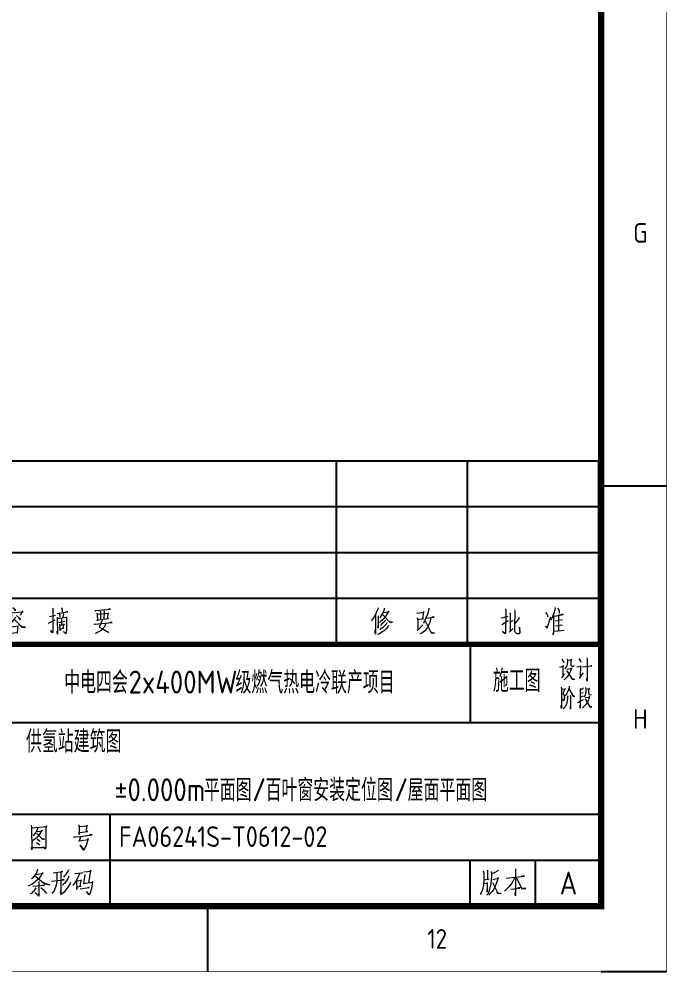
# Model space of a CAD drawing. Extents: x 170390 to 475615, y -37034 to 38097.
# Drawn here: x 365860 to 375755, y -30937 to -16375 of the extents above; entities that cross this region are included whole.
import ezdxf
from ezdxf.enums import TextEntityAlignment as Align

# ---------------------------------------------------------------- set-up
doc = ezdxf.new("R2010")
doc.units = 0
doc.header["$LTSCALE"] = 1000
doc.header["$MEASUREMENT"] = 0
doc.layers.get('0').update_dxf_attribs({"color": 8})
doc.layers.add('PUB_TEXT', color=8, linetype='Continuous')
doc.layers.add('Version', color=8, linetype='Continuous')
doc.styles.get("Standard").update_dxf_attribs({"font": 'GBENOR', "bigfont": 'GBCBIG'})

# ---------------------------------------------------------------- blocks, each defined once
blk = doc.blocks.new('GEDI_WK_A1')
at = {"color": 3}
for p, q in [((831, 74.25), (841, 74.25)), ((770.92, 0), (770.92, 10)), ((831, 0), (841, 0))]:
    blk.add_line(p, q, dxfattribs=at)
for points, const_width in [([(0, 0), (841, 0), (841, 594), (0, 594)], 0.1), ([(25, 10), (831, 10), (831, 584), (25, 584)], 1)]:
    blk.add_lwpolyline(points, close=True, dxfattribs=dict(at, const_width=const_width))
for s, p in [('G', (837, 111.38)), ('H', (837, 37.12))]:
    blk.add_text(s, height=3, dxfattribs=at).set_placement(p, align=Align.CENTER)
blk.add_text('12', height=3, dxfattribs=at).set_placement((805.96, 5), align=Align.MIDDLE)
blk = doc.blocks.new('GEDI_Version_2012')
at = {"layer": 'Version', "color": 2}
for p, q in [((-180, 0), (-180, 28)), ((0, 28), (-180, 28)), ((-165, 0), (-165, 28)), ((-145, 0), (-145, 28)), ((-40, 0), (-40, 28)), ((-20, 0), (-20, 28)), ((0, 21), (-180, 21)), ((0, 14), (-180, 14)), ((0, 7), (-180, 7)), ((0, 0), (-180, 0))]:
    blk.add_line(p, q, dxfattribs=at)
at = {"layer": 'Version', "color": 7}
blk.add_line((0, 28), (0, 0), dxfattribs=at)
at = {"layer": 'Version', "color": 7, "lineweight": 0}
for points in [[(-177.01, 5.36), (-176.93, 5.09), (-176.93, 4.31), (-176.93, 3.72), (-176.99, 3.19), (-177.07, 2.8), (-177.18, 2.34), (-177.35, 2.01), (-177.51, 1.75)], [(-175.82, 5.29), (-175.76, 4.97), (-175.76, 4.54), (-175.82, 3.98), (-175.87, 3.45), (-175.96, 3), (-176.04, 2.57), (-176.15, 2.21), (-176.29, 1.88), (-176.46, 1.65)], [(-176.43, 5.56), (-176.38, 5.36), (-176.38, 4.11)], [(-175.57, 4.05), (-174.68, 4.28), (-174.73, 4.37), (-174.87, 3.95), (-175.04, 3.42), (-175.2, 3.03), (-175.4, 2.6), (-175.68, 2.21), (-175.96, 1.91), (-176.18, 1.68)], [(-174.76, 5.49), (-174.81, 5.39), (-175.34, 5.06), (-175.7, 4.9)], [(-170.58, 4.21), (-167.83, 4.51), (-167.94, 4.57), (-168.3, 4.47)], [(-169.19, 5.62), (-169.16, 2.93), (-169.16, 1.49), (-169.22, 1.68), (-169.16, 2.11)], [(-159.11, 5.16), (-159.05, 4.83), (-159.03, 4.12), (-159, 3.36), (-159, 3.26), (-159, 2.74), (-159, 2.05), (-159, 2.27), (-157.91, 2.48), (-157.69, 2.24), (-157.63, 2.54), (-157.63, 2.93), (-157.61, 3.69), (-157.58, 4.47), (-157.58, 5.13), (-157.55, 5.04), (-159.03, 4.8)], [(-153.18, 4.57), (-151.53, 4.77)], [(-152.73, 5.46), (-152.67, 5.26), (-152.67, 2.81)], [(-151.95, 5.66), (-151.89, 5.46), (-151.97, 2.9)], [(-151.31, 5.2), (-151.22, 4.83), (-151.22, 4.12), (-151.25, 3.33), (-151.31, 2.84), (-151.45, 2.31), (-151.61, 1.98), (-151.92, 1.49)], [(-151.22, 4.8), (-150.39, 4.97), (-150.47, 5.07), (-150.47, 4.05), (-150.47, 3.98), (-150.45, 2.51), (-150.47, 1.95), (-150.5, 1.62), (-150.53, 1.53), (-150.95, 1.95), (-150.55, 1.65)], [(-109.62, 5.62), (-109.64, 5.42), (-109.89, 4.9), (-109.89, 4.83), (-110.12, 4.44), (-110.31, 4.11), (-110.51, 3.85), (-110.67, 3.62)], [(-110.01, 4.51), (-110.01, 1.62), (-110.06, 1.88), (-110.01, 2.38)], [(-109.59, 4.4), (-109.59, 2.5), (-109.62, 2.74), (-109.59, 2.9)], [(-108.86, 4.94), (-108.75, 4.9), (-107.91, 5.03), (-107.97, 5.09), (-108.25, 4.64), (-108.5, 4.24), (-108.72, 3.98), (-108.97, 3.75), (-109.22, 3.52), (-109.39, 3.39)], [(-108.62, 5.56), (-108.81, 5.06), (-108.97, 4.67), (-109.17, 4.37), (-109.2, 4.31), (-109.33, 4.08)], [(-108.97, 4.61), (-108.86, 4.57), (-107.78, 3.39), (-107.41, 3.42), (-107.78, 3.42), (-107.91, 3.55)], [(-103.69, 4.8), (-102.57, 4.97), (-102.68, 5.06), (-102.83, 3.92), (-102.68, 3.92), (-103.52, 3.78), (-103.57, 4.08), (-103.52, 3.72), (-103.54, 2.24)], [(-101.85, 5.56), (-101.91, 5.16), (-102.07, 4.64), (-102.29, 4.08), (-102.46, 3.72), (-102.57, 3.45), (-102.68, 3.23)], [(-96.96, 4.66), (-96.88, 4.23), (-96.8, 1.91), (-96.8, 1.58), (-96.85, 1.77), (-96.83, 2.2)], [(-96.85, 4.17), (-95.79, 4.33), (-95.74, 4.33), (-94.65, 4.47), (-94.73, 4.56), (-94.76, 4.5), (-94.76, 3.81), (-94.76, 3.22), (-94.79, 3.15), (-94.79, 2.6), (-94.79, 2.53), (-94.84, 2.17), (-94.87, 1.87), (-94.9, 1.61), (-95.52, 2.27), (-94.93, 1.71), (-94.87, 2.03)], [(-95.79, 5.54), (-95.82, 4.89), (-95.88, 4.33), (-95.88, 4.26), (-95.96, 3.87), (-96.07, 3.48), (-96.18, 3.12), (-96.27, 2.92), (-96.41, 2.72), (-96.49, 2.56), (-96.6, 2.46)], [(-90.3, 5.06), (-90.27, 4.8), (-90.3, 4.64), (-90.35, 4.4), (-90.41, 4.24), (-90.41, 4.37), (-90.3, 4.61)], [(-89.62, 4.51), (-89.65, 4.34), (-90.04, 3.81), (-90.33, 3.52)], [(-90.27, 4.77), (-87.87, 5), (-87.95, 5.06), (-88.34, 4.44)], [(-89.43, 5.65), (-89.12, 5.32), (-89.07, 5.13), (-89.21, 5.42)], [(-88.9, 4.4), (-88.43, 4.02), (-88.29, 3.75), (-88.51, 4.08)], [(-83.85, 4.28), (-82.93, 4.47)], [(-83.4, 5.59), (-83.27, 5.39), (-83.32, 5.46), (-83.32, 1.85), (-83.38, 1.75), (-83.71, 2.14), (-83.38, 1.79)], [(-82.7, 4.7), (-81.07, 4.97), (-81.18, 5), (-81.39, 4.94)], [(-82.4, 4.73), (-82.26, 4.4), (-82.26, 4.18)], [(-82.07, 5.59), (-81.9, 5.32), (-81.9, 5.23), (-81.9, 5)], [(-81.76, 4.83), (-81.7, 4.67), (-81.84, 4.08)], [(-76.94, 5.2), (-76.86, 5.13), (-76.77, 5.2), (-74.52, 5.39), (-74.63, 5.42), (-74.91, 5.36)], [(-76.64, 4.77), (-76.58, 4.54), (-76.52, 3.59), (-76.58, 3.78), (-74.85, 3.95), (-74.96, 3.95), (-74.88, 4.83), (-74.85, 4.73), (-76.55, 4.57)], [(-76.13, 5.13), (-76.05, 5), (-76.05, 3.81)], [(-75.55, 5.16), (-75.49, 5.03), (-75.57, 3.88)], [(-33.67, 5.6), (-33.7, 5.39), (-33.95, 4.87), (-33.95, 4.8), (-34.17, 4.41), (-34.37, 4.08), (-34.56, 3.82), (-34.73, 3.59)], [(-34.06, 4.48), (-34.06, 1.59), (-34.12, 1.86), (-34.06, 2.35)], [(-33.64, 4.38), (-33.64, 2.48), (-33.67, 2.71), (-33.64, 2.87)], [(-32.92, 4.91), (-32.81, 4.87), (-31.97, 5.01), (-32.03, 5.07), (-32.31, 4.61), (-32.56, 4.21), (-32.78, 3.95), (-33.04, 3.73), (-33.28, 3.49), (-33.45, 3.36)], [(-32.67, 5.53), (-32.86, 5.04), (-33.04, 4.64), (-33.23, 4.35), (-33.25, 4.28), (-33.39, 4.06)], [(-33.04, 4.58), (-32.92, 4.54), (-31.83, 3.36), (-31.47, 3.4), (-31.83, 3.4), (-31.97, 3.52)], [(-27.76, 4.77), (-26.64, 4.94), (-26.75, 5.04), (-26.89, 3.89), (-26.75, 3.89), (-27.59, 3.76), (-27.65, 4.06), (-27.59, 3.69), (-27.62, 2.21)], [(-25.92, 5.53), (-25.97, 5.13), (-26.14, 4.61), (-26.37, 4.06), (-26.53, 3.69), (-26.64, 3.43), (-26.75, 3.2)], [(-14.2, 5.43), (-14.17, 5.16), (-14.23, 1.75), (-14.26, 1.62), (-14.65, 1.98), (-14.26, 1.68)], [(-13.54, 4.87), (-13.48, 4.71), (-13.51, 1.98), (-13.62, 1.89), (-13.06, 2.41)], [(-12.84, 5.26), (-12.78, 5.07), (-12.84, 2.64), (-12.81, 2.34), (-12.81, 2.15), (-12.78, 1.98), (-12.73, 1.85), (-12.65, 1.75), (-12.59, 1.72), (-12.48, 1.68), (-12.36, 1.68), (-12.09, 1.68), (-12, 1.75), (-11.97, 1.78), (-12.06, 2.64), (-12, 1.75), (-12.06, 1.72)], [(-8.08, 4.87), (-7.85, 4.57), (-7.72, 4.21)], [(-6.6, 5.62), (-6.6, 5.46), (-6.83, 4.77), (-7.04, 4.24), (-7.3, 3.72)], [(-6.88, 4.45), (-6.85, 2.21), (-6.88, 1.78), (-6.91, 1.46), (-6.91, 1.75)], [(-6.71, 4.34), (-5.38, 4.57), (-5.43, 4.6), (-5.68, 4.54), (-6.1, 4.45), (-6.1, 2.08)], [(-6.21, 5.59), (-5.99, 5.07), (-5.99, 4.93), (-5.96, 4.77)], [(-176.93, 3.42), (-176.35, 3.49), (-176.41, 3.59), (-176.41, 2.11), (-176.43, 2.31), (-176.43, 2.57)], [(-176.91, 4.02), (-176.1, 4.14)], [(-175.6, 3.62), (-174.81, 1.95), (-174.29, 1.91), (-174.79, 1.98), (-174.92, 2.17)], [(-169.3, 4.31), (-169.61, 3.72), (-169.89, 3.23), (-170.19, 2.86), (-170.56, 2.5), (-170.87, 2.24)], [(-169.06, 4.28), (-168.22, 2.6), (-167.6, 2.64), (-168.19, 2.67), (-168.35, 2.86)], [(-159, 3.62), (-157.91, 3.82), (-158.03, 3.85), (-158.27, 3.72)], [(-153.26, 2.7), (-151.53, 2.96), (-151.61, 3), (-151.73, 2.9)], [(-152.65, 4.02), (-152.15, 4.12)], [(-152.62, 3.46), (-152.17, 3.55)], [(-151.25, 3.13), (-151.2, 3.13), (-150.75, 3.23)], [(-151.2, 3.98), (-150.72, 4.09)], [(-108.02, 2.93), (-108.11, 2.7), (-108.41, 2.38), (-108.7, 2.11), (-108.97, 1.95), (-109.25, 1.75), (-109.51, 1.62), (-109.7, 1.55)], [(-108.28, 3.33), (-108.33, 3.19), (-108.36, 3.13), (-108.67, 2.8), (-108.72, 2.77), (-108.89, 2.6), (-109.12, 2.44), (-109.33, 2.27)], [(-108.5, 3.72), (-108.53, 3.62), (-108.56, 3.59), (-108.83, 3.33), (-109.06, 3.1), (-109.25, 2.93)], [(-103.63, 2.11), (-102.77, 3)], [(-101.6, 4.08), (-101.6, 3.88), (-101.71, 3.36), (-101.82, 3.07), (-101.93, 2.8), (-102.07, 2.57), (-102.23, 2.34), (-102.43, 2.11), (-102.65, 1.95), (-102.88, 1.79), (-103.04, 1.72), (-103.21, 1.65)], [(-102.43, 3.59), (-102.35, 3.55), (-101.49, 1.79), (-100.96, 1.75), (-101.46, 1.85), (-101.6, 2.05)], [(-102.29, 4.02), (-101.04, 4.21), (-101.18, 4.24), (-101.4, 4.18)], [(-95.94, 3.71), (-95.63, 3.45), (-95.38, 3.19), (-95.29, 2.98), (-95.35, 3.12)], [(-89.1, 4.18), (-89.15, 3.98), (-89.26, 3.85), (-89.6, 3.42), (-89.93, 3.07), (-90.27, 2.74), (-90.6, 2.47), (-90.8, 2.34)], [(-89.23, 3.88), (-88.81, 3.42), (-88.37, 2.93), (-88.04, 2.6), (-87.54, 2.64), (-88.07, 2.67), (-88.29, 2.86)], [(-84.01, 3.23), (-82.99, 3.78)], [(-82.7, 4.14), (-82.65, 1.58), (-82.7, 1.79), (-82.68, 2.05)], [(-82.68, 3.95), (-81.18, 4.14), (-81.26, 4.24), (-81.28, 3.92), (-81.28, 2.24), (-81.31, 1.79), (-81.34, 1.62), (-81.7, 1.98), (-81.34, 1.72)], [(-82.46, 3.36), (-81.51, 3.55)], [(-82.31, 3.07), (-82.23, 2.14), (-82.26, 2.38), (-81.68, 2.47), (-81.78, 2.47), (-81.68, 3.13), (-81.62, 3), (-82.26, 2.9)], [(-82.04, 3.98), (-82.01, 3.81), (-82.04, 3)], [(-77.08, 3.16), (-76.97, 3.1), (-76.88, 3.1), (-74.29, 3.36), (-74.44, 3.39), (-74.65, 3.33)], [(-75.27, 3.23), (-75.38, 2.86), (-75.52, 2.64), (-75.69, 2.41), (-75.88, 2.21), (-76.16, 1.98), (-76.46, 1.85), (-76.66, 1.72), (-76.86, 1.68)], [(-75.8, 3.78), (-75.8, 3.69), (-76.27, 2.64), (-76.07, 2.53), (-75.55, 2.27), (-75.13, 2.05), (-74.94, 1.91), (-74.83, 1.79)], [(-32.33, 3.3), (-32.39, 3.16), (-32.42, 3.1), (-32.73, 2.78), (-32.78, 2.74), (-32.95, 2.57), (-33.17, 2.41), (-33.39, 2.24)], [(-32.56, 3.69), (-32.59, 3.59), (-32.62, 3.56), (-32.89, 3.3), (-33.12, 3.07), (-33.31, 2.9)], [(-27.7, 2.08), (-26.84, 2.97)], [(-25.66, 4.06), (-25.66, 3.85), (-25.77, 3.33), (-25.89, 3.04), (-26, 2.78), (-26.14, 2.54), (-26.31, 2.31), (-26.5, 2.08), (-26.72, 1.92), (-26.95, 1.76), (-27.11, 1.69), (-27.28, 1.62)], [(-26.5, 3.56), (-26.42, 3.52), (-25.56, 1.76), (-25.03, 1.72), (-25.53, 1.82), (-25.66, 2.02)], [(-26.37, 3.99), (-25.11, 4.18), (-25.25, 4.21), (-25.47, 4.15)], [(-14.82, 4.08), (-14.77, 4.08), (-13.79, 4.31)], [(-14.79, 3.03), (-13.79, 3.65)], [(-13.06, 3.59), (-13.48, 3.43)], [(-12.12, 4.12), (-12.2, 3.88), (-12.81, 3.17)], [(-8.14, 2.74), (-8.11, 2.77), (-7.85, 2.47), (-7.3, 4.24)], [(-6.6, 3.62), (-5.52, 3.79)], [(-6.57, 2.84), (-5.49, 3)], [(-169.92, 2.53), (-168.52, 2.7), (-168.64, 2.77), (-168.88, 2.67)], [(-152.62, 2.51), (-152.65, 2.34), (-152.87, 2.01), (-153.07, 1.79), (-153.26, 1.62)], [(-152.17, 2.6), (-151.87, 2.21), (-151.87, 2.05), (-151.97, 2.34)], [(-89.88, 2.83), (-89.82, 2.64), (-89.77, 1.72), (-89.74, 1.49), (-89.85, 1.72), (-88.68, 1.82), (-88.76, 1.82), (-88.65, 2.86), (-88.57, 2.8), (-89.79, 2.64)], [(-32.09, 2.9), (-32.17, 2.67), (-32.47, 2.35), (-32.75, 2.08), (-33.04, 1.92), (-33.31, 1.72), (-33.56, 1.59), (-33.75, 1.53)], [(-6.65, 2.01), (-5.23, 2.18)]]:
    blk.add_lwpolyline(points, dxfattribs=at)

msp = doc.modelspace()

# ---------------------------------------------------------------- linework, layer by layer
at = {"color": 2}
for p, q in [((372750.1, -25931.7), (372750.1, -27131.7)), ((374750.1, -27131.7), (356750.1, -27131.7)), ((374750.1, -28531.7), (357750.1, -28531.7)), ((367250.1, -29931.7), (367250.1, -28531.7)), ((374750.1, -29231.7), (356750.1, -29231.7)), ((372750.1, -29931.7), (372750.1, -29231.7)), ((373750.1, -29931.7), (373750.1, -29231.7))]:
    msp.add_line(p, q, dxfattribs=at)
at = {"color": 7}
for p, q in [((374750.1, -25931.7), (374750.1, -29931.7)), ((374750.1, -29931.7), (356750.1, -29931.7))]:
    msp.add_line(p, q, dxfattribs=at)
at = {"color": 2, "const_width": 80}
msp.add_lwpolyline([(356750.1, -25931.7), (374750.1, -25931.7)], dxfattribs=at)
at = {"color": 7, "lineweight": 0}
for points in [[(374149.7, -26156.1), (374175.6, -26196.1), (374180.3, -26213.4)], [(374233.6, -26150.6), (374236, -26176.5), (374236, -26204.7), (374231.3, -26230.6), (374225, -26256.5), (374216.4, -26273.7), (374207.8, -26287.9), (374197.6, -26302.8)], [(374238.3, -26173.4), (374296.4, -26167.9), (374291.7, -26159.2), (374285.4, -26182), (374285.4, -26202.4), (374285.4, -26219.6), (374285.4, -26239.2), (374287.8, -26247.9), (374291.7, -26256.5), (374300.3, -26259.6), (374311.3, -26262.8), (374326.2, -26262.8), (374334.8, -26259.6), (374341.1, -26254.1)], [(374410.1, -26145.1), (374427.3, -26173.4), (374436, -26187.5), (374439.9, -26204.7)], [(374532.4, -26136.5), (374534.8, -26156.1), (374534.8, -26491.7), (374532.4, -26469), (374534.8, -26440)], [(374117.6, -26276.9), (374175.6, -26265.1), (374167, -26254.1), (374164.6, -26276.9), (374163.1, -26429), (374152.1, -26440), (374197.6, -26380.4)], [(374225, -26311.4), (374308.9, -26296.5), (374302.7, -26287.9), (374294, -26311.4), (374283, -26339.6), (374272.9, -26363.1), (374261.9, -26382.7), (374244.6, -26408.6), (374225, -26431.4), (374206.2, -26451.8), (374190.5, -26465.9), (374178, -26474.5)], [(374223.4, -26337.3), (374227.4, -26337.3), (374306.6, -26463.5), (374348.1, -26465.9), (374306.6, -26457.2), (374296.4, -26446.3)], [(374377.9, -26273.7), (374438.3, -26262.8), (374433.6, -26256.5), (374429.7, -26434.5), (374421.1, -26446.3), (374479.1, -26365.5)], [(374465.8, -26273.7), (374606.1, -26259.6), (374597.5, -26256.5), (374580.3, -26262.8)], [(374138, -26585.9), (374142.7, -26618), (374142.7, -26910.5), (374138, -26890.1), (374140.3, -26864.2)], [(374144.2, -26618), (374202.3, -26611.7), (374196, -26606.2), (374168.6, -26677.6), (374168.6, -26683.9), (374172.5, -26692.5), (374178.8, -26703.5), (374183.5, -26715.3), (374187.4, -26727), (374189.7, -26744.3), (374189.7, -26758.4), (374187.4, -26772.5), (374185.8, -26784.3), (374181.1, -26792.9), (374157.6, -26763.9)], [(374262.7, -26571.7), (374262.7, -26585.9), (374256.4, -26606.2), (374245.4, -26635.3), (374235.2, -26660.4), (374224.2, -26683.9), (374213.3, -26703.5), (374200.7, -26723.9)], [(374258.7, -26609.4), (374323, -26723.9), (374348.9, -26729.4), (374323, -26718.4), (374308.1, -26698)], [(374428.1, -26606.2), (374430.5, -26632.1), (374430.5, -26905), (374430.5, -26881.5), (374430.5, -26858.8)], [(374479.9, -26597.6), (374458.7, -26618), (374432.8, -26632.1)], [(374512, -26592.1), (374516.7, -26618), (374514.4, -26658), (374512, -26683.9), (374508.1, -26701.1), (374503.4, -26715.3), (374497.1, -26723.9), (374490.9, -26735.6)], [(374516.7, -26614.9), (374570.1, -26603.1), (374566.1, -26600.8), (374559.9, -26618), (374557.5, -26640.8), (374557.5, -26672.1), (374559.9, -26686.2), (374561.4, -26694.9), (374568.5, -26698), (374577.1, -26703.5), (374603, -26698)], [(374235.2, -26709.8), (374239.1, -26727), (374235.2, -26732.5), (374235.2, -26755.2), (374232.9, -26789.8), (374228.2, -26812.5), (374224.2, -26836), (374218, -26855.6), (374207, -26872.9), (374196, -26887.8), (374185.8, -26901.9), (374172.5, -26916)], [(374277.6, -26706.6), (374282.3, -26715.3), (374279.9, -26718.4), (374282.3, -26922.3), (374279.9, -26898.8), (374282.3, -26872.9)], [(374394.4, -26821.1), (374482.2, -26775.6)], [(374432.8, -26677.6), (374477.5, -26666.6)], [(374477.5, -26720.7), (374432.8, -26735.6)], [(374508.1, -26744.3), (374510.5, -26744.3), (374578.7, -26735.6), (374574.8, -26727), (374563.8, -26758.4), (374557.5, -26778.8), (374551.2, -26795.2), (374542.6, -26812.5), (374531.6, -26829.7), (374519.1, -26847), (374508.1, -26858.8), (374494.8, -26870.5), (374479.9, -26884.6), (374469.7, -26893.3), (374458.7, -26901.9)], [(374503.4, -26767), (374510.5, -26775.6), (374577.1, -26884.6), (374609.3, -26884.6), (374578.7, -26881.5), (374568.5, -26870.5)], [(366767, -28681.8), (366777.9, -28721.1), (366777.9, -28835.6), (366777.9, -28806.5), (366912, -28790.1), (366889.3, -28790.1), (366894.8, -28707.7), (366897.9, -28694.4), (366903.4, -28704.6), (366883.8, -28707.7), (366777.9, -28721.1)], [(366043.1, -28691.3), (366048.6, -28734.4), (366054.1, -29071.6), (366051, -29035.5), (366248.6, -29035.5), (366235.3, -29032.4), (366207, -29035.5)], [(366051, -28734.4), (366285.5, -28714), (366276.8, -28704.6), (366271.3, -28734.4), (366268.2, -29029.2), (366265.8, -29062.2), (366246.2, -29035.5)], [(366129.4, -28786.9), (366140.4, -28790.1), (366218, -28779.9), (366210.2, -28770.5), (366173.3, -28832.4), (366145.9, -28865.4), (366120.8, -28891.2), (366095.7, -28914.8), (366067.4, -28931.2)], [(366142.7, -28737.5), (366142.7, -28754), (366117.6, -28802.6), (366087.1, -28842.6), (366073.7, -28859.1)], [(366123.9, -28823), (366131.8, -28823), (366218, -28907.7), (366248.6, -28907.7), (366218, -28901.4), (366204.7, -28895.2)], [(366126.3, -28960.2), (366162.3, -28983), (366179.6, -28999.4)], [(366137.2, -28904.6), (366167.8, -28927.3), (366181.9, -28943.8)], [(366691.7, -28871.6), (366727.7, -28871.6), (366800.7, -28865.4), (366978.7, -28842.6), (366959.1, -28838.7), (366931.6, -28845.7)], [(366797.5, -28865.4), (366777.9, -28943.8), (366772.4, -28931.2), (366919.9, -28910.8), (366912, -28898.3), (366912, -28910.8), (366894.8, -28967.3), (366883.8, -29003.4), (366869.7, -29032.4), (366858.7, -29055.1), (366850.9, -29071.6), (366844.6, -29075.5), (366795.2, -28999.4), (366847.7, -29068.5)], [(366140.4, -29364.1), (366137.2, -29386.8), (366126.3, -29419.8), (366109.8, -29445.7), (366081.6, -29484.9), (366065.1, -29501.3), (366051, -29514.7)], [(366382.7, -29422.9), (366530.1, -29400.2), (366521.5, -29400.2), (366505, -29406.4)], [(366499.5, -29409.6), (366496.4, -29737.4), (366494.1, -29720.9), (366496.4, -29695)], [(366614, -29376.6), (366610.9, -29393.1), (366596.8, -29412.7), (366580.3, -29439.4), (366563.8, -29459), (366549.7, -29475.5), (366538.8, -29488.8)], [(366850.9, -29406.4), (366959.1, -29396.3), (366953.6, -29380.6), (366919.9, -29576.6)], [(372950.3, -29393.6), (372958.9, -29420.2), (372958.9, -29498.6), (372958.9, -29557.5), (372953.4, -29610), (372944.8, -29649.2), (372933.8, -29695.5), (372917.4, -29728.4), (372900.1, -29754.3)], [(373070.3, -29400.6), (373075.8, -29432.8), (373075.8, -29475.9), (373070.3, -29531.6), (373064.8, -29584.1), (373056.2, -29629.6), (373047.5, -29672.7), (373036.6, -29708.8), (373023.2, -29741.8), (373006, -29764.5)], [(373009.1, -29374), (373014.6, -29393.6), (373014.6, -29518.3)], [(373176.1, -29381), (373170.7, -29390.4), (373117.3, -29423.4), (373081.3, -29439.8)], [(373441.7, -29362.6), (373444.1, -29631.6), (373444.1, -29775.9), (373438.6, -29756.3), (373444.1, -29713.1)], [(366120.8, -29448.8), (366226.6, -29426.1), (366218, -29419.8), (366212.5, -29432.3), (366196.1, -29465.3), (366179.6, -29488.8), (366160, -29511.5), (366140.4, -29531.1), (366117.6, -29550.7), (366098.8, -29567.2), (366073.7, -29586.8), (366054.1, -29600.1), (366029, -29612.7), (366011.8, -29622.9), (366003.9, -29626)], [(366112.1, -29478.6), (366117.6, -29478.6), (366148.2, -29501.3), (366173.3, -29524.9), (366204.7, -29547.6), (366235.3, -29573.5), (366257.2, -29590), (366329.4, -29603.3), (366271.3, -29590), (366235.3, -29570.3)], [(366156.8, -29550.7), (366160, -29560.9)], [(366357.6, -29550.7), (366546.6, -29528), (366535.6, -29524.9), (366519.1, -29531.1)], [(366438.4, -29419.8), (366435.2, -29514.7), (366435.2, -29550.7), (366432.9, -29580.5), (366427.4, -29612.7), (366418.8, -29642.5), (366407.8, -29669.2), (366396.8, -29695), (366379.6, -29717.8), (366366.2, -29734.2), (366360, -29744.4)], [(366621.9, -29472.3), (366616.4, -29488.8), (366605.4, -29511.5), (366588.9, -29534.3), (366569.3, -29560.9), (366552.9, -29583.7), (366541.1, -29597), (366524.6, -29612.7)], [(366775.6, -29439.4), (366775.6, -29452.7), (366747.3, -29511.5), (366722.3, -29560.9), (366702.6, -29586.8), (366680.7, -29616.6)], [(366711.3, -29432.3), (366831.3, -29422.9), (366822.6, -29419.8), (366806.2, -29426.1)], [(366739.5, -29537.4), (366741.9, -29675.4), (366741.9, -29636.2), (366803, -29626), (366795.2, -29629.2), (366806.2, -29528), (366811.7, -29537.4), (366739.5, -29550.7)], [(366864.2, -29448.8), (366844.6, -29590), (366839.1, -29583.7), (366987.3, -29567.2), (366981.8, -29553.9), (366975.5, -29590), (366964.6, -29662.1), (366953.6, -29711.5), (366942.6, -29741.3), (366934, -29753.8), (366928.5, -29760.9), (366889.3, -29708.4), (366931.6, -29753.8)], [(372961.3, -29528.4), (373042.1, -29515.1)], [(373095.4, -29525.3), (373184.8, -29501.8), (373178.5, -29492.4), (373165.2, -29534.7), (373147.9, -29587.3), (373131.4, -29626.5), (373111.8, -29669.6), (373084.4, -29708.8), (373056.2, -29737.8), (373034.2, -29761.4)], [(373429.9, -29493.6), (373399.4, -29552.4), (373371.9, -29601.8), (373341.3, -29637.9), (373305.3, -29673.9), (373273.9, -29700.6)], [(373302.1, -29503.8), (373578.2, -29474), (373566.4, -29467.7), (373530.3, -29477.1)], [(373455, -29496.7), (373538.9, -29664.5), (373600.1, -29660.6), (373541.3, -29657.5), (373524.8, -29637.9)], [(366115.3, -29652.7), (366079.2, -29705.2), (366062, -29720.9), (366048.6, -29737.4), (366036.9, -29744.4), (366029, -29747.6)], [(366070.6, -29626), (366248.6, -29612.7), (366235.3, -29609.6), (366218, -29616.6)], [(366160, -29560.9), (366160, -29780.5), (366104.3, -29720.9), (366160, -29770.3)], [(366192.9, -29648.8), (366226.6, -29678.6), (366251.7, -29705.2), (366276.8, -29737.4)], [(366644.6, -29570.3), (366639.1, -29583.7), (366625, -29609.6), (366610.9, -29633.1), (366594.4, -29659), (366571.7, -29688.8), (366549.7, -29717.8), (366530.1, -29734.2), (366510.5, -29750.7), (366494.1, -29760.9)], [(366792, -29669.2), (366928.5, -29648.8), (366919.9, -29645.6), (366897.9, -29655.8)], [(372958.9, -29587.3), (373017, -29581), (373011.5, -29570.8), (373011.5, -29718.2), (373009.1, -29698.6), (373009.1, -29672.7)], [(373092.2, -29567.7), (373170.7, -29734.7), (373223.2, -29737.8), (373173, -29731.6), (373159.7, -29712)], [(373368.8, -29670.8), (373508.4, -29654.3), (373497.4, -29648), (373472.3, -29657.5)]]:
    msp.add_lwpolyline(points, dxfattribs=at)

# ---------------------------------------------------------------- block references
at = {"xscale": 100, "yscale": 100, "zscale": 100}
for name, p in [('GEDI_WK_A1', (291650.1, -30931.7)), ('GEDI_Version_2012', (374710.1, -25931.7))]:
    msp.add_blockref(name, p, dxfattribs=at)

# ---------------------------------------------------------------- texts
msp.add_text('556677', height=0.01).set_placement((366053.5, -29035.5))
at = {"layer": 'PUB_TEXT'}
for s, height, p in [('中电四会', 337.59, (366549.5, -26682.2)), ('2x400MW', 350, (367532.5, -26682.2)), ('级燃气热电冷联产项目', 337.59, (369165.8, -26682.2)), ('施工图', 337.59, (373096.2, -26656.3)), ('供氢站建筑图', 337.59, (365965.1, -27585.2)), ('百叶窗安装定位图', 337.59, (369624.2, -28327.8)), ('±', 337.6, (367319.2, -28327.8)), ('0.000m', 350, (367516.1, -28327.8)), ('平面图', 337.59, (368682.8, -28327.8)), ('/', 350, (369420, -28327.8)), ('/', 350, (371590.1, -28327.8)), ('屋面平面图', 337.59, (371794.3, -28327.8)), ('FA06241S-T0612-02', 315, (367386, -29026.1)), ('A', 350, (374117, -29753.6))]:
    msp.add_text(s, height=height, dxfattribs=at).set_placement(p)

doc.saveas('drawing.dxf')
